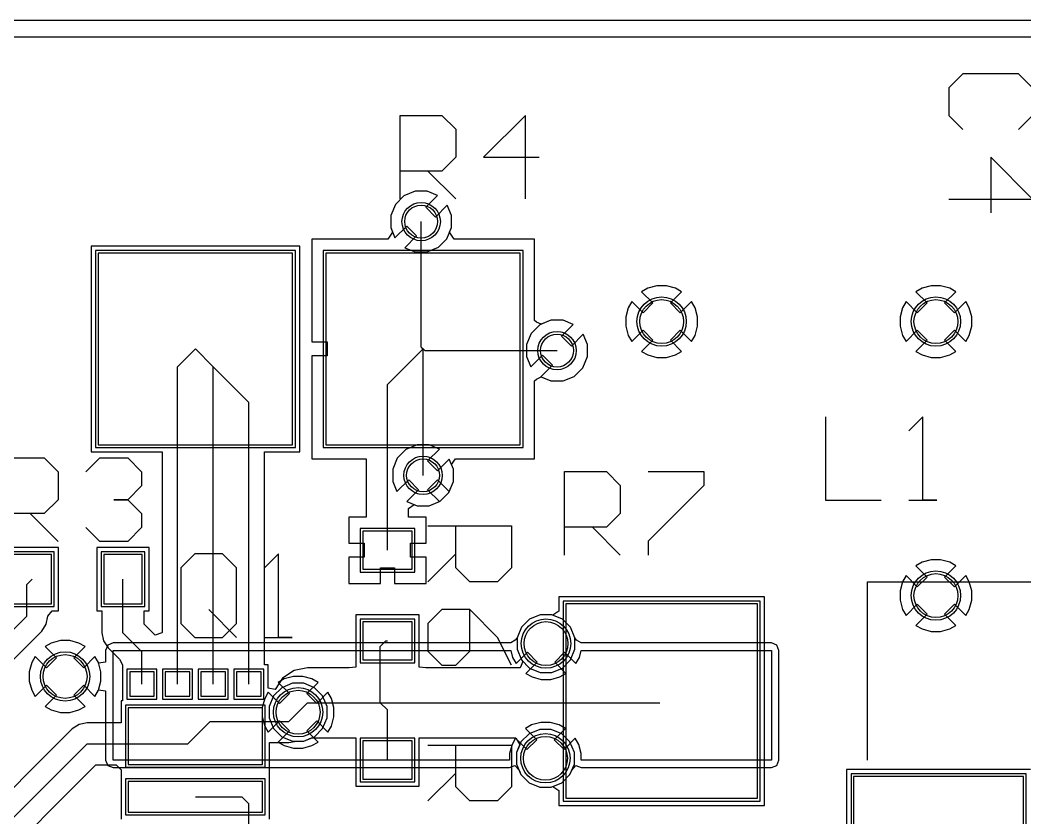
# Model space of a CAD drawing. Extents: x 3 to 4.97, y 3.05 to 4.15.
# Drawn here: x 3.477 to 4.198, y 3.58 to 4.154 of the extents above; entities that cross this region are included whole.
import ezdxf

# ---------------------------------------------------------------- set-up
doc = ezdxf.new("R2010")
doc.units = 0
doc.layers.get('0').update_dxf_attribs({"linetype": 'CONTINUOUS'})
for name, color, linetype in [('pcb1_copper_signal_1', 1, 'CONTINUOUS'), ('pcb1_copper_signal_2', 1, 'CONTINUOUS'), ('pcb1_copper_signal_bot', 5, 'CONTINUOUS'), ('pcb1_copper_signal_top', 1, 'CONTINUOUS'), ('pcb1_legend_top', 2, 'CONTINUOUS'), ('pcb1_paste_top', 8, 'CONTINUOUS'), ('pcb1_profile', 1, 'CONTINUOUS'), ('pcb1_soldermask_bot', 6, 'CONTINUOUS'), ('pcb1_soldermask_top', 1, 'CONTINUOUS')]:
    doc.layers.add(name, color=color, linetype=linetype)

# ---------------------------------------------------------------- blocks, each defined once
blk = doc.blocks.new('D14')
blk.add_lwpolyline([(0.0177, 0.0137), (-0.0177, 0.0137), (-0.0177, -0.0137), (0.0177, -0.0137)], close=True)
blk = doc.blocks.new('D16')
blk.add_lwpolyline([(0.0137, 0.0177), (-0.0137, 0.0177), (-0.0137, -0.0177), (0.0137, -0.0177)], close=True)
blk = doc.blocks.new('D17')
blk.add_lwpolyline([(0.0698, 0.0688), (-0.0698, 0.0688), (-0.0698, -0.0688), (0.0698, -0.0688)], close=True)
blk = doc.blocks.new('D18')
blk.add_lwpolyline([(0.0688, 0.0698), (-0.0688, 0.0698), (-0.0688, -0.0698), (0.0688, -0.0698)], close=True)
blk = doc.blocks.new('D20')
blk.add_lwpolyline([(0.0088, 0.0088), (-0.0088, 0.0088), (-0.0088, -0.0088), (0.0088, -0.0088)], close=True)
blk = doc.blocks.new('D21')
blk.add_lwpolyline([(0.0482, 0.0203), (-0.0482, 0.0203), (-0.0482, -0.0203), (0.0482, -0.0203)], close=True)
blk = doc.blocks.new('D22')
blk.add_lwpolyline([(0.0482, 0.011), (-0.0482, 0.011), (-0.0482, -0.011), (0.0482, -0.011)], close=True)
blk = doc.blocks.new('D26')
blk.add_lwpolyline([(0.061, 0.1062), (-0.061, 0.1062), (-0.061, -0.1062), (0.061, -0.1062)], close=True)
blk = doc.blocks.new('D27')
blk.add_lwpolyline([(0.0196, 0.0157), (-0.0196, 0.0157), (-0.0196, -0.0157), (0.0196, -0.0157)], close=True)
blk = doc.blocks.new('D29')
blk.add_lwpolyline([(0.0157, 0.0196), (-0.0157, 0.0196), (-0.0157, -0.0196), (0.0157, -0.0196)], close=True)
blk = doc.blocks.new('D30')
blk.add_lwpolyline([(0.0718, 0.0708), (-0.0718, 0.0708), (-0.0718, -0.0708), (0.0718, -0.0708)], close=True)
blk = doc.blocks.new('D31')
blk.add_lwpolyline([(0.0708, 0.0718), (-0.0708, 0.0718), (-0.0708, -0.0718), (0.0708, -0.0718)], close=True)
blk = doc.blocks.new('D33')
blk.add_lwpolyline([(0.0108, 0.0108), (-0.0108, 0.0108), (-0.0108, -0.0108), (0.0108, -0.0108)], close=True)
blk = doc.blocks.new('D34')
blk.add_lwpolyline([(0.0501, 0.0223), (-0.0501, 0.0223), (-0.0501, -0.0223), (0.0501, -0.0223)], close=True)
blk = doc.blocks.new('D35')
blk.add_lwpolyline([(0.0501, 0.013), (-0.0501, 0.013), (-0.0501, -0.013), (0.0501, -0.013)], close=True)
blk = doc.blocks.new('D39')
blk.add_lwpolyline([(0.0629, 0.1082), (-0.0629, 0.1082), (-0.0629, -0.1082), (0.0629, -0.1082)], close=True)
blk = doc.blocks.new('D44')
blk.add_circle((0, 0), 0.01378)
blk = doc.blocks.new('D45')
blk.add_circle((0, 0), 0.01772)
blk = doc.blocks.new('D54')
blk.add_circle((0, 0), 0.01181)
blk = doc.blocks.new('D55')
blk.add_circle((0, 0), 0.01575)

msp = doc.modelspace()

# ---------------------------------------------------------------- linework, layer by layer
at = {"layer": 'pcb1_copper_signal_1', "color": 1}
for points in [[(4.958587, 3.063224), (3.014169, 3.063224), (3.014169, 4.1415), (4.958587, 4.1415), (4.958587, 3.063224)], [(3.768724, 4.030614), (3.760047, 4.030614), (3.752031, 4.027295), (3.745894, 4.021157), (3.742575, 4.013142), (3.742575, 4.004465), (3.745618, 3.99711), (3.754043, 4.005531), (3.761114, 3.998461), (3.752693, 3.990039), (3.760047, 3.986992), (3.768724, 3.986992), (3.77674, 3.990311), (3.782874, 3.996449), (3.786197, 4.004465), (3.786197, 4.013142), (3.78315, 4.020496), (3.774728, 4.012075), (3.767657, 4.019146), (3.776079, 4.027567), (3.768724, 4.030614)], [(3.940398, 3.962756), (3.933618, 3.962756), (3.927071, 3.961), (3.922642, 3.958445), (3.930744, 3.950343), (3.923673, 3.943272), (3.915571, 3.951374), (3.913016, 3.946945), (3.91126, 3.940398), (3.91126, 3.933618), (3.913016, 3.927071), (3.915571, 3.922642), (3.923673, 3.930744), (3.930744, 3.923673), (3.922642, 3.915571), (3.927071, 3.913016), (3.933618, 3.91126), (3.940398, 3.91126), (3.946945, 3.913016), (3.951374, 3.915571), (3.943272, 3.923673), (3.950343, 3.930744), (3.958445, 3.922642), (3.961, 3.927071), (3.962756, 3.933618), (3.962756, 3.940398), (3.961, 3.946945), (3.958445, 3.951374), (3.950343, 3.943272), (3.943272, 3.950343), (3.951374, 3.958445), (3.946945, 3.961), (3.940398, 3.962756)], [(4.137248, 3.962756), (4.130469, 3.962756), (4.123921, 3.961), (4.119492, 3.958445), (4.127594, 3.950343), (4.120524, 3.943272), (4.112421, 3.951374), (4.109866, 3.946945), (4.10811, 3.940398), (4.10811, 3.933618), (4.109866, 3.927071), (4.112421, 3.922642), (4.120524, 3.930744), (4.127594, 3.923673), (4.119492, 3.915571), (4.123921, 3.913016), (4.130469, 3.91126), (4.137248, 3.91126), (4.143795, 3.913016), (4.148224, 3.915571), (4.140122, 3.923673), (4.147193, 3.930744), (4.155295, 3.922642), (4.15785, 3.927071), (4.159606, 3.933618), (4.159606, 3.940398), (4.15785, 3.946945), (4.155295, 3.951374), (4.147193, 3.943272), (4.140122, 3.950343), (4.148224, 3.958445), (4.143795, 3.961), (4.137248, 3.962756)], [(3.866244, 3.937937), (3.857567, 3.937937), (3.849551, 3.934618), (3.843413, 3.928484), (3.840094, 3.920465), (3.840094, 3.911787), (3.843142, 3.904433), (3.851563, 3.912858), (3.858634, 3.905783), (3.850213, 3.897362), (3.857567, 3.894315), (3.866244, 3.894315), (3.87426, 3.897638), (3.880394, 3.903772), (3.883717, 3.911787), (3.883717, 3.920465), (3.880669, 3.927819), (3.872248, 3.919398), (3.865177, 3.926469), (3.873598, 3.934894), (3.866244, 3.937937)], [(3.77011, 3.848339), (3.761433, 3.848339), (3.753413, 3.84502), (3.74728, 3.838882), (3.743961, 3.830866), (3.743961, 3.822189), (3.747004, 3.814835), (3.755429, 3.823256), (3.7625, 3.816185), (3.754079, 3.807764), (3.761433, 3.804717), (3.77011, 3.804717), (3.778126, 3.808039), (3.78426, 3.814173), (3.787583, 3.822189), (3.787583, 3.830866), (3.784535, 3.83822), (3.776114, 3.829799), (3.769043, 3.83687), (3.777465, 3.845291), (3.77011, 3.848339)], [(4.137248, 3.765906), (4.130469, 3.765906), (4.123921, 3.76415), (4.119492, 3.761594), (4.127594, 3.753492), (4.120524, 3.746421), (4.112421, 3.754524), (4.109866, 3.750094), (4.10811, 3.743547), (4.10811, 3.736768), (4.109866, 3.73022), (4.112421, 3.725791), (4.120524, 3.733894), (4.127594, 3.726823), (4.119492, 3.71872), (4.123921, 3.716165), (4.130469, 3.714409), (4.137248, 3.714409), (4.143795, 3.716165), (4.148224, 3.71872), (4.140122, 3.726823), (4.147193, 3.733894), (4.155295, 3.725791), (4.15785, 3.73022), (4.159606, 3.736768), (4.159606, 3.743547), (4.15785, 3.750094), (4.155295, 3.754524), (4.147193, 3.746421), (4.140122, 3.753492), (4.148224, 3.761594), (4.143795, 3.76415), (4.137248, 3.765906)], [(3.858114, 3.726433), (3.849862, 3.726433), (3.842236, 3.723276), (3.836398, 3.717437), (3.83324, 3.709811), (3.83324, 3.701559), (3.836398, 3.693933), (3.842236, 3.688094), (3.849862, 3.684937), (3.858114, 3.684937), (3.86574, 3.688094), (3.871579, 3.693933), (3.874736, 3.701559), (3.874736, 3.709811), (3.871579, 3.717437), (3.86574, 3.723276), (3.858114, 3.726433)], [(3.512224, 3.707787), (3.505445, 3.707787), (3.498898, 3.706031), (3.494469, 3.703476), (3.502571, 3.695374), (3.4955, 3.688303), (3.487398, 3.696406), (3.484843, 3.691976), (3.483087, 3.685429), (3.483087, 3.67865), (3.484843, 3.672102), (3.487398, 3.667673), (3.4955, 3.675776), (3.502571, 3.668705), (3.494469, 3.660602), (3.498898, 3.658047), (3.505445, 3.656291), (3.512224, 3.656291), (3.518776, 3.658047), (3.523201, 3.660602), (3.515098, 3.668705), (3.522173, 3.675776), (3.530272, 3.667673), (3.532827, 3.672102), (3.534583, 3.67865), (3.534583, 3.685429), (3.532827, 3.691976), (3.530272, 3.696406), (3.522173, 3.688303), (3.515098, 3.695374), (3.523201, 3.703476), (3.518776, 3.706031), (3.512224, 3.707787)], [(3.680205, 3.677142), (3.671949, 3.677142), (3.664323, 3.67398), (3.658488, 3.668146), (3.655331, 3.66052), (3.655331, 3.652264), (3.658488, 3.644638), (3.664323, 3.638803), (3.671949, 3.635646), (3.680205, 3.635646), (3.687831, 3.638803), (3.693665, 3.644638), (3.696827, 3.652264), (3.696827, 3.66052), (3.693665, 3.668146), (3.687831, 3.67398), (3.680205, 3.677142)], [(3.857736, 3.644031), (3.84948, 3.644031), (3.841854, 3.640874), (3.83602, 3.635035), (3.832862, 3.627409), (3.832862, 3.619157), (3.83602, 3.611531), (3.841854, 3.605693), (3.84948, 3.602535), (3.857736, 3.602535), (3.865362, 3.605693), (3.871197, 3.611531), (3.874358, 3.619157), (3.874358, 3.627409), (3.871197, 3.635035), (3.865362, 3.640874), (3.857736, 3.644031)]]:
    msp.add_lwpolyline(points, dxfattribs=at)
at = {"layer": 'pcb1_copper_signal_2', "color": 1}
for points in [[(4.958587, 3.063224), (3.014169, 3.063224), (3.014169, 4.1415), (4.958587, 4.1415), (4.958587, 3.063224)], [(3.768724, 4.030614), (3.760047, 4.030614), (3.752031, 4.027295), (3.745894, 4.021157), (3.742575, 4.013142), (3.742575, 4.004465), (3.745618, 3.99711), (3.754043, 4.005531), (3.761114, 3.998461), (3.752693, 3.990039), (3.760047, 3.986992), (3.768724, 3.986992), (3.77674, 3.990311), (3.782874, 3.996449), (3.786197, 4.004465), (3.786197, 4.013142), (3.78315, 4.020496), (3.774728, 4.012075), (3.767657, 4.019146), (3.776079, 4.027567), (3.768724, 4.030614)], [(3.940398, 3.962756), (3.933618, 3.962756), (3.927071, 3.961), (3.922642, 3.958445), (3.930744, 3.950343), (3.923673, 3.943272), (3.915571, 3.951374), (3.913016, 3.946945), (3.91126, 3.940398), (3.91126, 3.933618), (3.913016, 3.927071), (3.915571, 3.922642), (3.923673, 3.930744), (3.930744, 3.923673), (3.922642, 3.915571), (3.927071, 3.913016), (3.933618, 3.91126), (3.940398, 3.91126), (3.946945, 3.913016), (3.951374, 3.915571), (3.943272, 3.923673), (3.950343, 3.930744), (3.958445, 3.922642), (3.961, 3.927071), (3.962756, 3.933618), (3.962756, 3.940398), (3.961, 3.946945), (3.958445, 3.951374), (3.950343, 3.943272), (3.943272, 3.950343), (3.951374, 3.958445), (3.946945, 3.961), (3.940398, 3.962756)], [(4.137248, 3.962756), (4.130469, 3.962756), (4.123921, 3.961), (4.119492, 3.958445), (4.127594, 3.950343), (4.120524, 3.943272), (4.112421, 3.951374), (4.109866, 3.946945), (4.10811, 3.940398), (4.10811, 3.933618), (4.109866, 3.927071), (4.112421, 3.922642), (4.120524, 3.930744), (4.127594, 3.923673), (4.119492, 3.915571), (4.123921, 3.913016), (4.130469, 3.91126), (4.137248, 3.91126), (4.143795, 3.913016), (4.148224, 3.915571), (4.140122, 3.923673), (4.147193, 3.930744), (4.155295, 3.922642), (4.15785, 3.927071), (4.159606, 3.933618), (4.159606, 3.940398), (4.15785, 3.946945), (4.155295, 3.951374), (4.147193, 3.943272), (4.140122, 3.950343), (4.148224, 3.958445), (4.143795, 3.961), (4.137248, 3.962756)], [(3.866244, 3.937937), (3.857567, 3.937937), (3.849551, 3.934618), (3.843413, 3.928484), (3.840094, 3.920465), (3.840094, 3.911787), (3.843142, 3.904433), (3.851563, 3.912858), (3.858634, 3.905783), (3.850213, 3.897362), (3.857567, 3.894315), (3.866244, 3.894315), (3.87426, 3.897638), (3.880394, 3.903772), (3.883717, 3.911787), (3.883717, 3.920465), (3.880669, 3.927819), (3.872248, 3.919398), (3.865177, 3.926469), (3.873598, 3.934894), (3.866244, 3.937937)], [(3.77011, 3.848339), (3.761433, 3.848339), (3.753413, 3.84502), (3.74728, 3.838882), (3.743961, 3.830866), (3.743961, 3.822189), (3.747004, 3.814835), (3.755429, 3.823256), (3.7625, 3.816185), (3.754079, 3.807764), (3.761433, 3.804717), (3.77011, 3.804717), (3.778126, 3.808039), (3.78426, 3.814173), (3.787583, 3.822189), (3.787583, 3.830866), (3.784535, 3.83822), (3.776114, 3.829799), (3.769043, 3.83687), (3.777465, 3.845291), (3.77011, 3.848339)], [(4.137248, 3.765906), (4.130469, 3.765906), (4.123921, 3.76415), (4.119492, 3.761594), (4.127594, 3.753492), (4.120524, 3.746421), (4.112421, 3.754524), (4.109866, 3.750094), (4.10811, 3.743547), (4.10811, 3.736768), (4.109866, 3.73022), (4.112421, 3.725791), (4.120524, 3.733894), (4.127594, 3.726823), (4.119492, 3.71872), (4.123921, 3.716165), (4.130469, 3.714409), (4.137248, 3.714409), (4.143795, 3.716165), (4.148224, 3.71872), (4.140122, 3.726823), (4.147193, 3.733894), (4.155295, 3.725791), (4.15785, 3.73022), (4.159606, 3.736768), (4.159606, 3.743547), (4.15785, 3.750094), (4.155295, 3.754524), (4.147193, 3.746421), (4.140122, 3.753492), (4.148224, 3.761594), (4.143795, 3.76415), (4.137248, 3.765906)], [(3.858114, 3.726433), (3.849862, 3.726433), (3.842236, 3.723276), (3.836398, 3.717437), (3.83324, 3.709811), (3.83324, 3.701559), (3.836398, 3.693933), (3.842236, 3.688094), (3.849862, 3.684937), (3.858114, 3.684937), (3.86574, 3.688094), (3.871579, 3.693933), (3.874736, 3.701559), (3.874736, 3.709811), (3.871579, 3.717437), (3.86574, 3.723276), (3.858114, 3.726433)], [(3.512224, 3.707787), (3.505445, 3.707787), (3.498898, 3.706031), (3.494469, 3.703476), (3.502571, 3.695374), (3.4955, 3.688303), (3.487398, 3.696406), (3.484843, 3.691976), (3.483087, 3.685429), (3.483087, 3.67865), (3.484843, 3.672102), (3.487398, 3.667673), (3.4955, 3.675776), (3.502571, 3.668705), (3.494469, 3.660602), (3.498898, 3.658047), (3.505445, 3.656291), (3.512224, 3.656291), (3.518776, 3.658047), (3.523201, 3.660602), (3.515098, 3.668705), (3.522173, 3.675776), (3.530272, 3.667673), (3.532827, 3.672102), (3.534583, 3.67865), (3.534583, 3.685429), (3.532827, 3.691976), (3.530272, 3.696406), (3.522173, 3.688303), (3.515098, 3.695374), (3.523201, 3.703476), (3.518776, 3.706031), (3.512224, 3.707787)], [(3.680205, 3.677142), (3.671949, 3.677142), (3.664323, 3.67398), (3.658488, 3.668146), (3.655331, 3.66052), (3.655331, 3.652264), (3.658488, 3.644638), (3.664323, 3.638803), (3.671949, 3.635646), (3.680205, 3.635646), (3.687831, 3.638803), (3.693665, 3.644638), (3.696827, 3.652264), (3.696827, 3.66052), (3.693665, 3.668146), (3.687831, 3.67398), (3.680205, 3.677142)], [(3.857736, 3.644031), (3.84948, 3.644031), (3.841854, 3.640874), (3.83602, 3.635035), (3.832862, 3.627409), (3.832862, 3.619157), (3.83602, 3.611531), (3.841854, 3.605693), (3.84948, 3.602535), (3.857736, 3.602535), (3.865362, 3.605693), (3.871197, 3.611531), (3.874358, 3.619157), (3.874358, 3.627409), (3.871197, 3.635035), (3.865362, 3.640874), (3.857736, 3.644031)]]:
    msp.add_lwpolyline(points, dxfattribs=at)
at = {"layer": 'pcb1_copper_signal_bot', "color": 5}
for points in [[(3.014169, 4.1415), (4.958587, 4.1415)], [(3.768724, 4.030614), (3.760047, 4.030614), (3.752031, 4.027295), (3.745894, 4.021157), (3.742575, 4.013142), (3.742575, 4.004465), (3.745618, 3.99711), (3.754043, 4.005531), (3.761114, 3.998461), (3.752693, 3.990039), (3.760047, 3.986992), (3.768724, 3.986992), (3.77674, 3.990311), (3.782874, 3.996449), (3.786197, 4.004465), (3.786197, 4.013142), (3.78315, 4.020496), (3.774728, 4.012075), (3.767657, 4.019146), (3.776079, 4.027567), (3.768724, 4.030614)], [(3.940398, 3.962756), (3.933618, 3.962756), (3.927071, 3.961), (3.922642, 3.958445), (3.930744, 3.950343), (3.923673, 3.943272), (3.915571, 3.951374), (3.913016, 3.946945), (3.91126, 3.940398), (3.91126, 3.933618), (3.913016, 3.927071), (3.915571, 3.922642), (3.923673, 3.930744), (3.930744, 3.923673), (3.922642, 3.915571), (3.927071, 3.913016), (3.933618, 3.91126), (3.940398, 3.91126), (3.946945, 3.913016), (3.951374, 3.915571), (3.943272, 3.923673), (3.950343, 3.930744), (3.958445, 3.922642), (3.961, 3.927071), (3.962756, 3.933618), (3.962756, 3.940398), (3.961, 3.946945), (3.958445, 3.951374), (3.950343, 3.943272), (3.943272, 3.950343), (3.951374, 3.958445), (3.946945, 3.961), (3.940398, 3.962756)], [(4.137248, 3.962756), (4.130469, 3.962756), (4.123921, 3.961), (4.119492, 3.958445), (4.127594, 3.950343), (4.120524, 3.943272), (4.112421, 3.951374), (4.109866, 3.946945), (4.10811, 3.940398), (4.10811, 3.933618), (4.109866, 3.927071), (4.112421, 3.922642), (4.120524, 3.930744), (4.127594, 3.923673), (4.119492, 3.915571), (4.123921, 3.913016), (4.130469, 3.91126), (4.137248, 3.91126), (4.143795, 3.913016), (4.148224, 3.915571), (4.140122, 3.923673), (4.147193, 3.930744), (4.155295, 3.922642), (4.15785, 3.927071), (4.159606, 3.933618), (4.159606, 3.940398), (4.15785, 3.946945), (4.155295, 3.951374), (4.147193, 3.943272), (4.140122, 3.950343), (4.148224, 3.958445), (4.143795, 3.961), (4.137248, 3.962756)], [(3.866244, 3.937937), (3.857567, 3.937937), (3.849551, 3.934618), (3.843413, 3.928484), (3.840094, 3.920465), (3.840094, 3.911787), (3.843142, 3.904433), (3.851563, 3.912858), (3.858634, 3.905783), (3.850213, 3.897362), (3.857567, 3.894315), (3.866244, 3.894315), (3.87426, 3.897638), (3.880394, 3.903772), (3.883717, 3.911787), (3.883717, 3.920465), (3.880669, 3.927819), (3.872248, 3.919398), (3.865177, 3.926469), (3.873598, 3.934894), (3.866244, 3.937937)], [(3.77011, 3.848339), (3.761433, 3.848339), (3.753413, 3.84502), (3.74728, 3.838882), (3.743961, 3.830866), (3.743961, 3.822189), (3.747004, 3.814835), (3.755429, 3.823256), (3.7625, 3.816185), (3.754079, 3.807764), (3.761433, 3.804717), (3.77011, 3.804717), (3.778126, 3.808039), (3.78426, 3.814173), (3.787583, 3.822189), (3.787583, 3.830866), (3.784535, 3.83822), (3.776114, 3.829799), (3.769043, 3.83687), (3.777465, 3.845291), (3.77011, 3.848339)], [(4.137248, 3.765906), (4.130469, 3.765906), (4.123921, 3.76415), (4.119492, 3.761594), (4.127594, 3.753492), (4.120524, 3.746421), (4.112421, 3.754524), (4.109866, 3.750094), (4.10811, 3.743547), (4.10811, 3.736768), (4.109866, 3.73022), (4.112421, 3.725791), (4.120524, 3.733894), (4.127594, 3.726823), (4.119492, 3.71872), (4.123921, 3.716165), (4.130469, 3.714409), (4.137248, 3.714409), (4.143795, 3.716165), (4.148224, 3.71872), (4.140122, 3.726823), (4.147193, 3.733894), (4.155295, 3.725791), (4.15785, 3.73022), (4.159606, 3.736768), (4.159606, 3.743547), (4.15785, 3.750094), (4.155295, 3.754524), (4.147193, 3.746421), (4.140122, 3.753492), (4.148224, 3.761594), (4.143795, 3.76415), (4.137248, 3.765906)], [(3.858114, 3.726433), (3.849862, 3.726433), (3.842236, 3.723276), (3.836398, 3.717437), (3.83324, 3.709811), (3.83324, 3.709717), (3.831976, 3.708157), (3.828646, 3.706201), (3.543307, 3.706201), (3.53948, 3.704614), (3.537894, 3.700787), (3.537894, 3.69239), (3.532894, 3.691732), (3.532827, 3.691976), (3.530272, 3.696406), (3.522173, 3.688303), (3.515098, 3.695374), (3.523201, 3.703476), (3.518776, 3.706031), (3.512224, 3.707787), (3.505445, 3.707787), (3.498898, 3.706031), (3.494469, 3.703476), (3.502571, 3.695374), (3.4955, 3.688303), (3.487398, 3.696406), (3.484843, 3.691976), (3.483087, 3.685429), (3.483087, 3.67865), (3.484843, 3.672102), (3.487398, 3.667673), (3.4955, 3.675776), (3.502571, 3.668705), (3.494469, 3.660602), (3.498898, 3.658047), (3.505445, 3.656291), (3.512224, 3.656291), (3.518776, 3.658047), (3.523201, 3.660602), (3.515098, 3.668705), (3.522173, 3.675776), (3.530272, 3.667673), (3.532827, 3.672102), (3.532894, 3.672346), (3.537894, 3.671689), (3.537894, 3.622047), (3.53948, 3.61822), (3.543307, 3.616634), (3.827862, 3.616634), (3.831689, 3.61822), (3.834705, 3.614705), (3.83602, 3.611531), (3.841854, 3.605693), (3.84948, 3.602535), (3.857736, 3.602535), (3.865362, 3.605693), (3.871197, 3.611531), (3.872512, 3.614705), (3.875531, 3.61822), (3.879358, 3.616634), (4.015748, 3.616634), (4.019575, 3.61822), (4.021161, 3.622047), (4.021161, 3.700787), (4.019575, 3.704614), (4.015748, 3.706201), (3.879335, 3.706201), (3.876, 3.708157), (3.874736, 3.709717), (3.874736, 3.709811), (3.871579, 3.717437), (3.86574, 3.723276), (3.858114, 3.726433)], [(4.015748, 3.622047), (3.879358, 3.622047), (3.879358, 3.626673), (3.877602, 3.63322), (3.875047, 3.63765), (3.866945, 3.629547), (3.859874, 3.636618), (3.867976, 3.64472), (3.863547, 3.647276), (3.857, 3.649031), (3.85022, 3.649031), (3.843669, 3.647276), (3.839244, 3.64472), (3.847343, 3.636618), (3.840272, 3.629547), (3.832173, 3.63765), (3.829614, 3.63322), (3.827862, 3.626673), (3.827862, 3.622047), (3.543307, 3.622047), (3.543307, 3.700787), (3.828646, 3.700787), (3.829996, 3.695744), (3.832551, 3.691319), (3.840654, 3.699421), (3.847724, 3.69235), (3.839622, 3.684248), (3.844051, 3.681693), (3.850598, 3.679937), (3.857378, 3.679937), (3.863929, 3.681693), (3.868354, 3.684248), (3.860252, 3.69235), (3.867323, 3.699421), (3.875425, 3.691319), (3.87798, 3.695744), (3.879335, 3.700787), (4.015748, 3.700787), (4.015748, 3.622047)], [(3.679469, 3.682142), (3.672685, 3.682142), (3.666138, 3.680386), (3.661709, 3.677827), (3.669811, 3.669728), (3.66274, 3.662657), (3.654642, 3.67076), (3.652083, 3.666331), (3.650331, 3.659783), (3.650331, 3.653), (3.652083, 3.646453), (3.654642, 3.642028), (3.66274, 3.650126), (3.669811, 3.643055), (3.661709, 3.634957), (3.666138, 3.632398), (3.672685, 3.630646), (3.679469, 3.630646), (3.686016, 3.632398), (3.690445, 3.634957), (3.682343, 3.643055), (3.689413, 3.650126), (3.697512, 3.642028), (3.700071, 3.646453), (3.701827, 3.653), (3.701827, 3.659783), (3.700071, 3.666331), (3.697512, 3.67076), (3.689413, 3.662657), (3.682343, 3.669728), (3.690445, 3.677827), (3.686016, 3.680386), (3.679469, 3.682142)]]:
    msp.add_lwpolyline(points, dxfattribs=at)
at = {"layer": 'pcb1_copper_signal_top', "color": 1}
for points in [[(4.958587, 3.063224), (3.014169, 3.063224), (3.014169, 4.1415), (4.958587, 4.1415), (4.958587, 3.063224)], [(3.768724, 4.030614), (3.760047, 4.030614), (3.752031, 4.027295), (3.745894, 4.021157), (3.742575, 4.013142), (3.742575, 4.004465), (3.743917, 4.00122), (3.740575, 3.99622), (3.685866, 3.99622), (3.685866, 3.922323), (3.696941, 3.922323), (3.696941, 3.912323), (3.685866, 3.912323), (3.685866, 3.838425), (3.725024, 3.838425), (3.725024, 3.796496), (3.712441, 3.796496), (3.712441, 3.777717), (3.723516, 3.777717), (3.723516, 3.767717), (3.712441, 3.767717), (3.712441, 3.748937), (3.735157, 3.748937), (3.735157, 3.760012), (3.745157, 3.760012), (3.745157, 3.748937), (3.767874, 3.748937), (3.767874, 3.767717), (3.756799, 3.767717), (3.756799, 3.777717), (3.767874, 3.777717), (3.767874, 3.796496), (3.755291, 3.796496), (3.755291, 3.80276), (3.759449, 3.805539), (3.761433, 3.804717), (3.77011, 3.804717), (3.777465, 3.807764), (3.769043, 3.816185), (3.776114, 3.823256), (3.784535, 3.814835), (3.787583, 3.822189), (3.787583, 3.830866), (3.786173, 3.834268), (3.788949, 3.838425), (3.84563, 3.838425), (3.84563, 3.894488), (3.847083, 3.895654), (3.85063, 3.897189), (3.857567, 3.894315), (3.866244, 3.894315), (3.87426, 3.897638), (3.880394, 3.903772), (3.883717, 3.911787), (3.883717, 3.920465), (3.880669, 3.927819), (3.872248, 3.919398), (3.865177, 3.926469), (3.873598, 3.934894), (3.866244, 3.937937), (3.857567, 3.937937), (3.85063, 3.935067), (3.847083, 3.936602), (3.84563, 3.937768), (3.84563, 3.99622), (3.788193, 3.99622), (3.78485, 4.00122), (3.786197, 4.004465), (3.786197, 4.013142), (3.78315, 4.020496), (3.774728, 4.012075), (3.767657, 4.019146), (3.776079, 4.027567), (3.768724, 4.030614)], [(3.764386, 3.918685), (3.764386, 4.008803)], [(3.677244, 3.99122), (3.52748, 3.99122), (3.52748, 3.843425), (3.578449, 3.843425), (3.578449, 3.713539), (3.578299, 3.713421), (3.573449, 3.711732), (3.565508, 3.719673), (3.565508, 3.729252), (3.569154, 3.729252), (3.569154, 3.774685), (3.531594, 3.774685), (3.531594, 3.729252), (3.53524, 3.729252), (3.53524, 3.713406), (3.53524, 3.713406), (3.536394, 3.707614), (3.539673, 3.702705), (3.547854, 3.694524), (3.550118, 3.690472), (3.550118, 3.690472), (3.550118, 3.690472), (3.550118, 3.664528), (3.549134, 3.664528), (3.549134, 3.648764), (3.524606, 3.648764), (3.524606, 3.648764), (3.518815, 3.647614), (3.513906, 3.644331), (3.439551, 3.56998)], [(3.655591, 3.579567), (3.655591, 3.60874), (3.655591, 3.611693), (3.655591, 3.616693), (3.655591, 3.634551), (3.66937, 3.634551), (3.66937, 3.634551), (3.674862, 3.635646), (3.680205, 3.635646), (3.685724, 3.637929), (3.717441, 3.637929), (3.717441, 3.603268), (3.762874, 3.603268), (3.762874, 3.637929), (3.832382, 3.637929), (3.835146, 3.632929), (3.832862, 3.627409), (3.832862, 3.619157), (3.83602, 3.611531), (3.841854, 3.605693), (3.84948, 3.602535), (3.857736, 3.602535), (3.858953, 3.603039), (3.86311, 3.60026), (3.86311, 3.589488), (4.010906, 3.589488), (4.010906, 3.739252), (3.86311, 3.739252), (3.86311, 3.728862), (3.858953, 3.726087), (3.858114, 3.726433), (3.849862, 3.726433), (3.842236, 3.723276), (3.836398, 3.717437), (3.83324, 3.709811), (3.83324, 3.701559), (3.836398, 3.693933), (3.837445, 3.692886), (3.835531, 3.688268), (3.767646, 3.688268), (3.762874, 3.688819), (3.762874, 3.726378), (3.717441, 3.726378), (3.717441, 3.688819), (3.712669, 3.688268), (3.682783, 3.688268), (3.673154, 3.68635), (3.664988, 3.680898), (3.659531, 3.672732), (3.654606, 3.673602), (3.654606, 3.690472), (3.651866, 3.690472), (3.651866, 3.843425), (3.677244, 3.843425), (3.677244, 3.99122)], [(3.940398, 3.962756), (3.933618, 3.962756), (3.927071, 3.961), (3.922642, 3.958445), (3.930744, 3.950343), (3.923673, 3.943272), (3.915571, 3.951374), (3.913016, 3.946945), (3.91126, 3.940398), (3.91126, 3.933618), (3.913016, 3.927071), (3.915571, 3.922642), (3.923673, 3.930744), (3.930744, 3.923673), (3.922642, 3.915571), (3.927071, 3.913016), (3.933618, 3.91126), (3.940398, 3.91126), (3.946945, 3.913016), (3.951374, 3.915571), (3.943272, 3.923673), (3.950343, 3.930744), (3.958445, 3.922642), (3.961, 3.927071), (3.962756, 3.933618), (3.962756, 3.940398), (3.961, 3.946945), (3.958445, 3.951374), (3.950343, 3.943272), (3.943272, 3.950343), (3.951374, 3.958445), (3.946945, 3.961), (3.940398, 3.962756)], [(4.137248, 3.962756), (4.130469, 3.962756), (4.123921, 3.961), (4.119492, 3.958445), (4.127594, 3.950343), (4.120524, 3.943272), (4.112421, 3.951374), (4.109866, 3.946945), (4.10811, 3.940398), (4.10811, 3.933618), (4.109866, 3.927071), (4.112421, 3.922642), (4.120524, 3.930744), (4.127594, 3.923673), (4.119492, 3.915571), (4.123921, 3.913016), (4.130469, 3.91126), (4.137248, 3.91126), (4.143795, 3.913016), (4.148224, 3.915571), (4.140122, 3.923673), (4.147193, 3.930744), (4.155295, 3.922642), (4.15785, 3.927071), (4.159606, 3.933618), (4.159606, 3.940398), (4.15785, 3.946945), (4.155295, 3.951374), (4.147193, 3.943272), (4.140122, 3.950343), (4.148224, 3.958445), (4.143795, 3.961), (4.137248, 3.962756)], [(3.589567, 3.904528), (3.602362, 3.917323)], [(3.602362, 3.917323), (3.615157, 3.904528)], [(3.740157, 3.772717), (3.740157, 3.891732), (3.765748, 3.917323)], [(3.764386, 3.918685), (3.765748, 3.917323)], [(3.765748, 3.917323), (3.766945, 3.916126)], [(3.765748, 3.917323), (3.765772, 3.917299)], [(3.765772, 3.826528), (3.765772, 3.917299)], [(3.766945, 3.916126), (3.861906, 3.916126)], [(3.589567, 3.676614), (3.589567, 3.904528)], [(3.615157, 3.904528), (3.640748, 3.878937)], [(3.615157, 3.676614), (3.615157, 3.904528)], [(3.640748, 3.676614), (3.640748, 3.878937)], [(3.45952, 3.682213), (3.49202, 3.714713), (3.49202, 3.714713), (3.495299, 3.719622), (3.496453, 3.725413), (3.499445, 3.729252), (3.504035, 3.729252), (3.504035, 3.774685), (3.466476, 3.774685)], [(4.137248, 3.765906), (4.130469, 3.765906), (4.123921, 3.76415), (4.119492, 3.761594), (4.127594, 3.753492), (4.120524, 3.746421), (4.112421, 3.754524), (4.109866, 3.750094), (4.10811, 3.743547), (4.10811, 3.736768), (4.109866, 3.73022), (4.112421, 3.725791), (4.120524, 3.733894), (4.127594, 3.726823), (4.119492, 3.71872), (4.123921, 3.716165), (4.130469, 3.714409), (4.137248, 3.714409), (4.143795, 3.716165), (4.148224, 3.71872), (4.140122, 3.726823), (4.147193, 3.733894), (4.155295, 3.725791), (4.15785, 3.73022), (4.159606, 3.736768), (4.159606, 3.743547), (4.15785, 3.750094), (4.155295, 3.754524), (4.147193, 3.746421), (4.140122, 3.753492), (4.148224, 3.761594), (4.143795, 3.76415), (4.137248, 3.765906)], [(3.481319, 3.748031), (3.485256, 3.751969)], [(3.550374, 3.713406), (3.550374, 3.751969)], [(3.481319, 3.725413), (3.481319, 3.748031)], [(3.448819, 3.692913), (3.481319, 3.725413)], [(3.512224, 3.707787), (3.505445, 3.707787), (3.498898, 3.706031), (3.494469, 3.703476), (3.502571, 3.695374), (3.4955, 3.688303), (3.487398, 3.696406), (3.484843, 3.691976), (3.483087, 3.685429), (3.483087, 3.67865), (3.484843, 3.672102), (3.487398, 3.667673), (3.4955, 3.675776), (3.502571, 3.668705), (3.494469, 3.660602), (3.498898, 3.658047), (3.505445, 3.656291), (3.512224, 3.656291), (3.518776, 3.658047), (3.523201, 3.660602), (3.515098, 3.668705), (3.522173, 3.675776), (3.530272, 3.667673), (3.532827, 3.672102), (3.534583, 3.67865), (3.534583, 3.685429), (3.532827, 3.691976), (3.530272, 3.696406), (3.522173, 3.688303), (3.515098, 3.695374), (3.523201, 3.703476), (3.518776, 3.706031), (3.512224, 3.707787)], [(3.550374, 3.713406), (3.563976, 3.699803)], [(3.735075, 3.703661), (3.739012, 3.707598)], [(3.739012, 3.707598), (3.740157, 3.707598)], [(3.735075, 3.663098), (3.735075, 3.703661)], [(3.563976, 3.676614), (3.563976, 3.699803)], [(3.612913, 3.649685), (3.66937, 3.649685), (3.682783, 3.663098)], [(3.682783, 3.663098), (3.735075, 3.663098)], [(3.735075, 3.663098), (3.740157, 3.658016)], [(3.735075, 3.663098), (3.935736, 3.663098)], [(3.740157, 3.622047), (3.740157, 3.658016)], [(3.596858, 3.63363), (3.612913, 3.649685)], [(3.442177, 3.551201), (3.524606, 3.63363)], [(3.524606, 3.63363), (3.596858, 3.63363)], [(3.452878, 3.5405), (3.530874, 3.6185), (3.545598, 3.6185), (3.549134, 3.614965), (3.549134, 3.60874), (3.549134, 3.579567)], [(4.20185, 3.615236), (4.069803, 3.615236), (4.069803, 3.526154)], [(3.602362, 3.59563), (3.635591, 3.59563)], [(3.635591, 3.59563), (3.640748, 3.590472)], [(3.640748, 3.56748), (3.640748, 3.590472)]]:
    msp.add_lwpolyline(points, dxfattribs=at)
at = {"layer": 'pcb1_legend_top', "color": 2}
for points in [[(4.19322, 4.074957), (4.203217, 4.084953), (4.203217, 4.104949), (4.19322, 4.114945), (4.153236, 4.114945), (4.14324, 4.104949), (4.14324, 4.084953), (4.153236, 4.074957)], [(3.749228, 4.02513), (3.749228, 4.085106), (3.77922, 4.085106), (3.789217, 4.07511), (3.789217, 4.055118), (3.77922, 4.045122), (3.749228, 4.045122)], [(3.839201, 4.02513), (3.839201, 4.085106), (3.809209, 4.055118), (3.849197, 4.055118)], [(4.14324, 4.024972), (4.203217, 4.024972), (4.173228, 4.054965), (4.173228, 4.014976)], [(3.769224, 4.045122), (3.789217, 4.02513)], [(4.0545, 3.868571), (4.0545, 3.808594), (4.094488, 3.808594)], [(4.11448, 3.808594), (4.134476, 3.808594), (4.12448, 3.808594), (4.12448, 3.868571), (4.11448, 3.858575)], [(3.463795, 3.779067), (3.463795, 3.839043), (3.493787, 3.839043), (3.503783, 3.829047), (3.503783, 3.809055), (3.493787, 3.799059), (3.463795, 3.799059)], [(3.523776, 3.829047), (3.533772, 3.839043), (3.553768, 3.839043), (3.563764, 3.829047), (3.563764, 3.819051), (3.553768, 3.809055), (3.543768, 3.809055), (3.553768, 3.809055), (3.563764, 3.799059), (3.563764, 3.789063), (3.553768, 3.779067), (3.533772, 3.779067), (3.523776, 3.789063)], [(3.867339, 3.769224), (3.867339, 3.829201), (3.897331, 3.829201), (3.907327, 3.819205), (3.907327, 3.799213), (3.897331, 3.789217), (3.867339, 3.789217)], [(3.927319, 3.829201), (3.967307, 3.829201), (3.967307, 3.819205), (3.927319, 3.77922), (3.927319, 3.769224)], [(3.483791, 3.799059), (3.503783, 3.779067)], [(3.769224, 3.790142), (3.829205, 3.790142), (3.829205, 3.76015), (3.819205, 3.750154), (3.799213, 3.750154), (3.789217, 3.76015), (3.789217, 3.790142)], [(3.887335, 3.789217), (3.907327, 3.769224)], [(3.63189, 3.720165), (3.63189, 3.76015), (3.621894, 3.770146), (3.601902, 3.770146), (3.591902, 3.76015), (3.591902, 3.720165), (3.601902, 3.710169), (3.621894, 3.710169)], [(3.651882, 3.710169), (3.671878, 3.710169), (3.661882, 3.710169), (3.661882, 3.770146), (3.651882, 3.76015)], [(3.789217, 3.770146), (3.769224, 3.750154)], [(4.084646, 3.622047), (4.084646, 3.75), (4.576772, 3.75)], [(3.611898, 3.730161), (3.63189, 3.710169)], [(3.829205, 3.690173), (3.819205, 3.710165), (3.799213, 3.730161), (3.77922, 3.730161), (3.769224, 3.720165), (3.769224, 3.700169), (3.77922, 3.690173), (3.789217, 3.690173), (3.799213, 3.700169), (3.799213, 3.730161)], [(3.621894, 3.710169), (3.63189, 3.720165)], [(3.769224, 3.632661), (3.829205, 3.632661), (3.829205, 3.602669), (3.819205, 3.592673), (3.799213, 3.592673), (3.789217, 3.602669), (3.789217, 3.632661)], [(3.789217, 3.612665), (3.769224, 3.592673)]]:
    msp.add_lwpolyline(points, dxfattribs=at)
at = {"layer": 'pcb1_profile', "color": 1}
msp.add_lwpolyline([(3.002126, 4.143543), (3.002126, 4.143543), (3.002126, 4.143543, -0.414214), (3.012126, 4.153543), (4.96063, 4.153543)], format="xyb", dxfattribs=at)

# ---------------------------------------------------------------- block references
at = {"layer": 'pcb1_copper_signal_1'}
for name, p in [('D54', (3.764386, 4.008803)), ('D55', (3.937008, 3.937008)), ('D55', (4.133858, 3.937008)), ('D54', (3.861906, 3.916126)), ('D54', (3.765772, 3.826528)), ('D55', (4.133858, 3.740157)), ('D55', (3.853988, 3.705685)), ('D55', (3.508835, 3.682039)), ('D55', (3.676079, 3.656394)), ('D55', (3.85361, 3.623283))]:
    msp.add_blockref(name, p, dxfattribs=at)
at = {"layer": 'pcb1_copper_signal_2'}
for name, p in [('D54', (3.764386, 4.008803)), ('D55', (3.937008, 3.937008)), ('D55', (4.133858, 3.937008)), ('D54', (3.861906, 3.916126)), ('D54', (3.765772, 3.826528)), ('D55', (4.133858, 3.740157)), ('D55', (3.853988, 3.705685)), ('D55', (3.508835, 3.682039)), ('D55', (3.676079, 3.656394)), ('D55', (3.85361, 3.623283))]:
    msp.add_blockref(name, p, dxfattribs=at)
at = {"layer": 'pcb1_copper_signal_bot'}
for name, p in [('D54', (3.764386, 4.008803)), ('D55', (3.937008, 3.937008)), ('D55', (4.133858, 3.937008)), ('D54', (3.861906, 3.916126)), ('D54', (3.765772, 3.826528)), ('D55', (4.133858, 3.740157)), ('D55', (3.853988, 3.705685)), ('D55', (3.508835, 3.682039)), ('D55', (3.676079, 3.656394)), ('D55', (3.85361, 3.623283))]:
    msp.add_blockref(name, p, dxfattribs=at)
at = {"layer": 'pcb1_copper_signal_top'}
for name, p in [('D54', (3.764386, 4.008803)), ('D17', (3.602362, 3.917323)), ('D17', (3.765748, 3.917323)), ('D55', (3.937008, 3.937008)), ('D55', (4.133858, 3.937008)), ('D54', (3.861906, 3.916126)), ('D54', (3.765772, 3.826528)), ('D14', (3.740157, 3.772717)), ('D16', (3.485256, 3.751969)), ('D16', (3.550374, 3.751969)), ('D55', (4.133858, 3.740157)), ('D18', (3.937008, 3.66437)), ('D14', (3.740157, 3.707598)), ('D55', (3.853988, 3.705685)), ('D55', (3.508835, 3.682039)), ('D20', (3.563976, 3.676614)), ('D20', (3.589567, 3.676614)), ('D20', (3.615157, 3.676614)), ('D20', (3.640748, 3.676614)), ('D55', (3.676079, 3.656394)), ('D21', (3.602362, 3.639134)), ('D14', (3.740157, 3.622047)), ('D55', (3.85361, 3.623283)), ('D22', (3.602362, 3.59563)), ('D26', (4.135827, 3.503937))]:
    msp.add_blockref(name, p, dxfattribs=at)
at = {"layer": 'pcb1_paste_top'}
for name, p in [('D17', (3.602362, 3.917323)), ('D17', (3.765748, 3.917323)), ('D14', (3.740157, 3.772717)), ('D16', (3.485256, 3.751969)), ('D16', (3.550374, 3.751969)), ('D18', (3.937008, 3.66437)), ('D14', (3.740157, 3.707598)), ('D20', (3.563976, 3.676614)), ('D20', (3.589567, 3.676614)), ('D20', (3.615157, 3.676614)), ('D20', (3.640748, 3.676614)), ('D21', (3.602362, 3.639134)), ('D14', (3.740157, 3.622047)), ('D22', (3.602362, 3.59563)), ('D26', (4.135827, 3.503937))]:
    msp.add_blockref(name, p, dxfattribs=at)
at = {"layer": 'pcb1_soldermask_bot'}
for name, p in [('D44', (3.764386, 4.008803)), ('D45', (3.937008, 3.937008)), ('D45', (4.133858, 3.937008)), ('D44', (3.861906, 3.916126)), ('D44', (3.765772, 3.826528)), ('D45', (4.133858, 3.740157)), ('D45', (3.853988, 3.705685)), ('D45', (3.508835, 3.682039)), ('D45', (3.676079, 3.656394)), ('D45', (3.85361, 3.623283))]:
    msp.add_blockref(name, p, dxfattribs=at)
at = {"layer": 'pcb1_soldermask_top'}
for name, p in [('D44', (3.764386, 4.008803)), ('D30', (3.602362, 3.917323)), ('D30', (3.765748, 3.917323)), ('D45', (3.937008, 3.937008)), ('D45', (4.133858, 3.937008)), ('D44', (3.861906, 3.916126)), ('D44', (3.765772, 3.826528)), ('D27', (3.740157, 3.772717)), ('D29', (3.485256, 3.751969)), ('D29', (3.550374, 3.751969)), ('D45', (4.133858, 3.740157)), ('D31', (3.937008, 3.66437)), ('D27', (3.740157, 3.707598)), ('D45', (3.853988, 3.705685)), ('D45', (3.508835, 3.682039)), ('D33', (3.563976, 3.676614)), ('D33', (3.589567, 3.676614)), ('D33', (3.615157, 3.676614)), ('D33', (3.640748, 3.676614)), ('D45', (3.676079, 3.656394)), ('D34', (3.602362, 3.639134)), ('D27', (3.740157, 3.622047)), ('D45', (3.85361, 3.623283)), ('D35', (3.602362, 3.59563)), ('D39', (4.135827, 3.503937))]:
    msp.add_blockref(name, p, dxfattribs=at)

doc.saveas('drawing.dxf')
